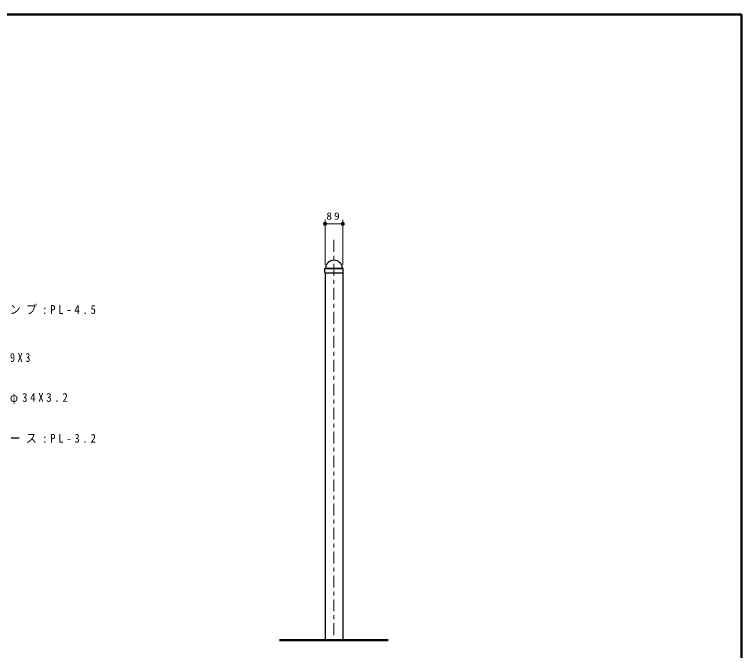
# Model space of a CAD drawing. Units: millimetres on the paper, scale 1:20. Extents: x -365 to 0, y -26 to 257.
# Drawn here: x -182.1 to 0, y 97.8 to 257 of the extents above; entities that cross this region are included whole.
import ezdxf

# ---------------------------------------------------------------- set-up
doc = ezdxf.new("R2010")
doc.units = ezdxf.units.MM
doc.linetypes.add('USER2', pattern=[6, 3, -1, 1, -1])
doc.layers.add('LY_1', color=7, linetype='Continuous', lineweight=25)
doc.layers.add('LY_3', color=7, linetype='Continuous', lineweight=13)
doc.styles.add('ＭＳ ゴシック', font='')
doc.styles.get('ＭＳ ゴシック').set_extended_font_data('MS Gothic')

# ---------------------------------------------------------------- blocks, each defined once
blk = doc.blocks.new('filled_dot')
at = {"color": 0, "linetype": 'Continuous', "lineweight": -2, "const_width": 1.25}
blk.add_lwpolyline([(-0.625, 0, 1), (0.625, 0, 1)], format="xyb", close=True, dxfattribs=at)

msp = doc.modelspace()

# ---------------------------------------------------------------- linework, layer by layer
at = {"layer": 'LY_1', "lineweight": 13}
for p, q in [((-104.331, 194.355), (-104.331, 205.607)), ((-104.331, 204.607), (-99.881, 204.607)), ((-99.881, 194.355), (-99.881, 205.607)), ((-104.34, 193.355), (-99.873, 193.355)), ((-104.249, 193.529), (-99.97, 193.529))]:
    msp.add_line(p, q, dxfattribs=at)
at = {"layer": 'LY_1', "linetype": 'USER2', "lineweight": 13}
msp.add_line((-102.106, 200.58), (-102.106, 100.355), dxfattribs=at)
at = {"layer": 'LY_1'}
for p, q in [((-104.419, 192.38), (-104.398, 193.296)), ((-104.34, 193.434), (-104.285, 193.489)), ((-99.873, 193.434), (-99.928, 193.489)), ((-99.794, 192.38), (-99.814, 193.296)), ((-104.394, 192.355), (-99.819, 192.355)), ((-104.331, 192.355), (-104.331, 100.355)), ((-99.881, 192.355), (-99.881, 100.355))]:
    msp.add_line(p, q, dxfattribs=at)
at = {"layer": 'LY_1', "lineweight": 50}
msp.add_line((-115.713, 100.355), (-88.499, 100.355), dxfattribs=at)
at = {"layer": 'LY_1'}
for centre, radius, start, end in [((-102.106, 193.329), 2.15, 90, 173.3676), ((-102.106, 193.329), 2.15, 6.6324, 90), ((-104.198, 193.292), 0.2, 135, 178.99605), ((-104.391, 193.595), 0.15, 315, 353.3676), ((-99.821, 193.595), 0.15, 186.6324, 225), ((-100.014, 193.292), 0.2, 1.00395, 45), ((-104.394, 192.38), 0.025, 178.87801, 270), ((-99.819, 192.38), 0.025, 270, 1.12199)]:
    msp.add_arc(centre, radius, start, end, dxfattribs=at)
at = {"layer": 'LY_3', "lineweight": 50}
for p, q in [((0, 257), (-365, 257)), ((0, 0), (0, 257))]:
    msp.add_line(p, q, dxfattribs=at)

# ---------------------------------------------------------------- block references
at = {"layer": 'LY_1', "lineweight": 13, "xscale": 0.4, "yscale": 0.4}
msp.add_blockref('filled_dot', (-104.331, 204.607), dxfattribs=at)
at = {"layer": 'LY_1', "lineweight": 13, "xscale": 0.4, "yscale": 0.4, "rotation": 180}
msp.add_blockref('filled_dot', (-99.881, 204.607), dxfattribs=at)

# ---------------------------------------------------------------- texts
at = {"layer": 'LY_1', "style": 'ＭＳ ゴシック'}
for s, insert, char_height, attachment_point in [('\\T1.34;\\W1.15;89', (-102.106, 205.607), 1.833, 8), ('\\T1.5;\\W0.9;パネルクランプ:PL-4.5', (-203.562, 183.086), 2.199, 4), ('\\T1.51;\\W0.85;ポスト：φ89X3', (-203.517, 170.836), 2.199, 4), ('\\T1.5;\\W0.9;フレーム：φ34X3.2', (-203.546, 160.836), 2.199, 4), ('\\T1.5;\\W0.9;スチールベース:PL-3.2', (-203.562, 150.836), 2.199, 4)]:
    msp.add_mtext(s, dxfattribs=dict(at, insert=insert, char_height=char_height, attachment_point=attachment_point))

doc.saveas('drawing.dxf')
